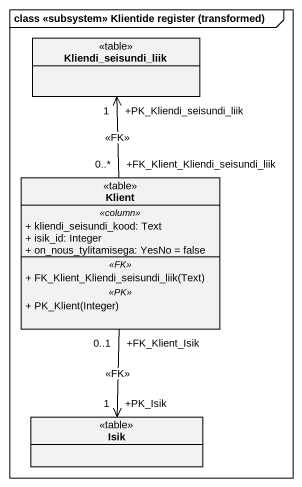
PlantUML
@startuml
mainframe class <<subsystem>> Klientide register (transformed)
hide circle
hide empty members
skinparam classAttributeIconSize 0
class Kliendi_seisundi_liik <<table>>
class Klient <<table>> {
  .. <<column>> ..
  + kliendi_seisundi_kood: Text
  + isik_id: Integer
  + on_nous_tylitamisega: YesNo = false
  .. <<FK>> ..
  + FK_Klient_Kliendi_seisundi_liik(Text)
  .. <<PK>> ..
  + PK_Klient(Integer)
}
class Isik <<table>>
Klient "+FK_Klient_Kliendi_seisundi_liik\n0..*" -up-> "+PK_Kliendi_seisundi_liik\n1" Kliendi_seisundi_liik : <<FK>>
Klient "+FK_Klient_Isik\n0..1" --> "+PK_Isik\n1" Isik : <<FK>>
@enduml
